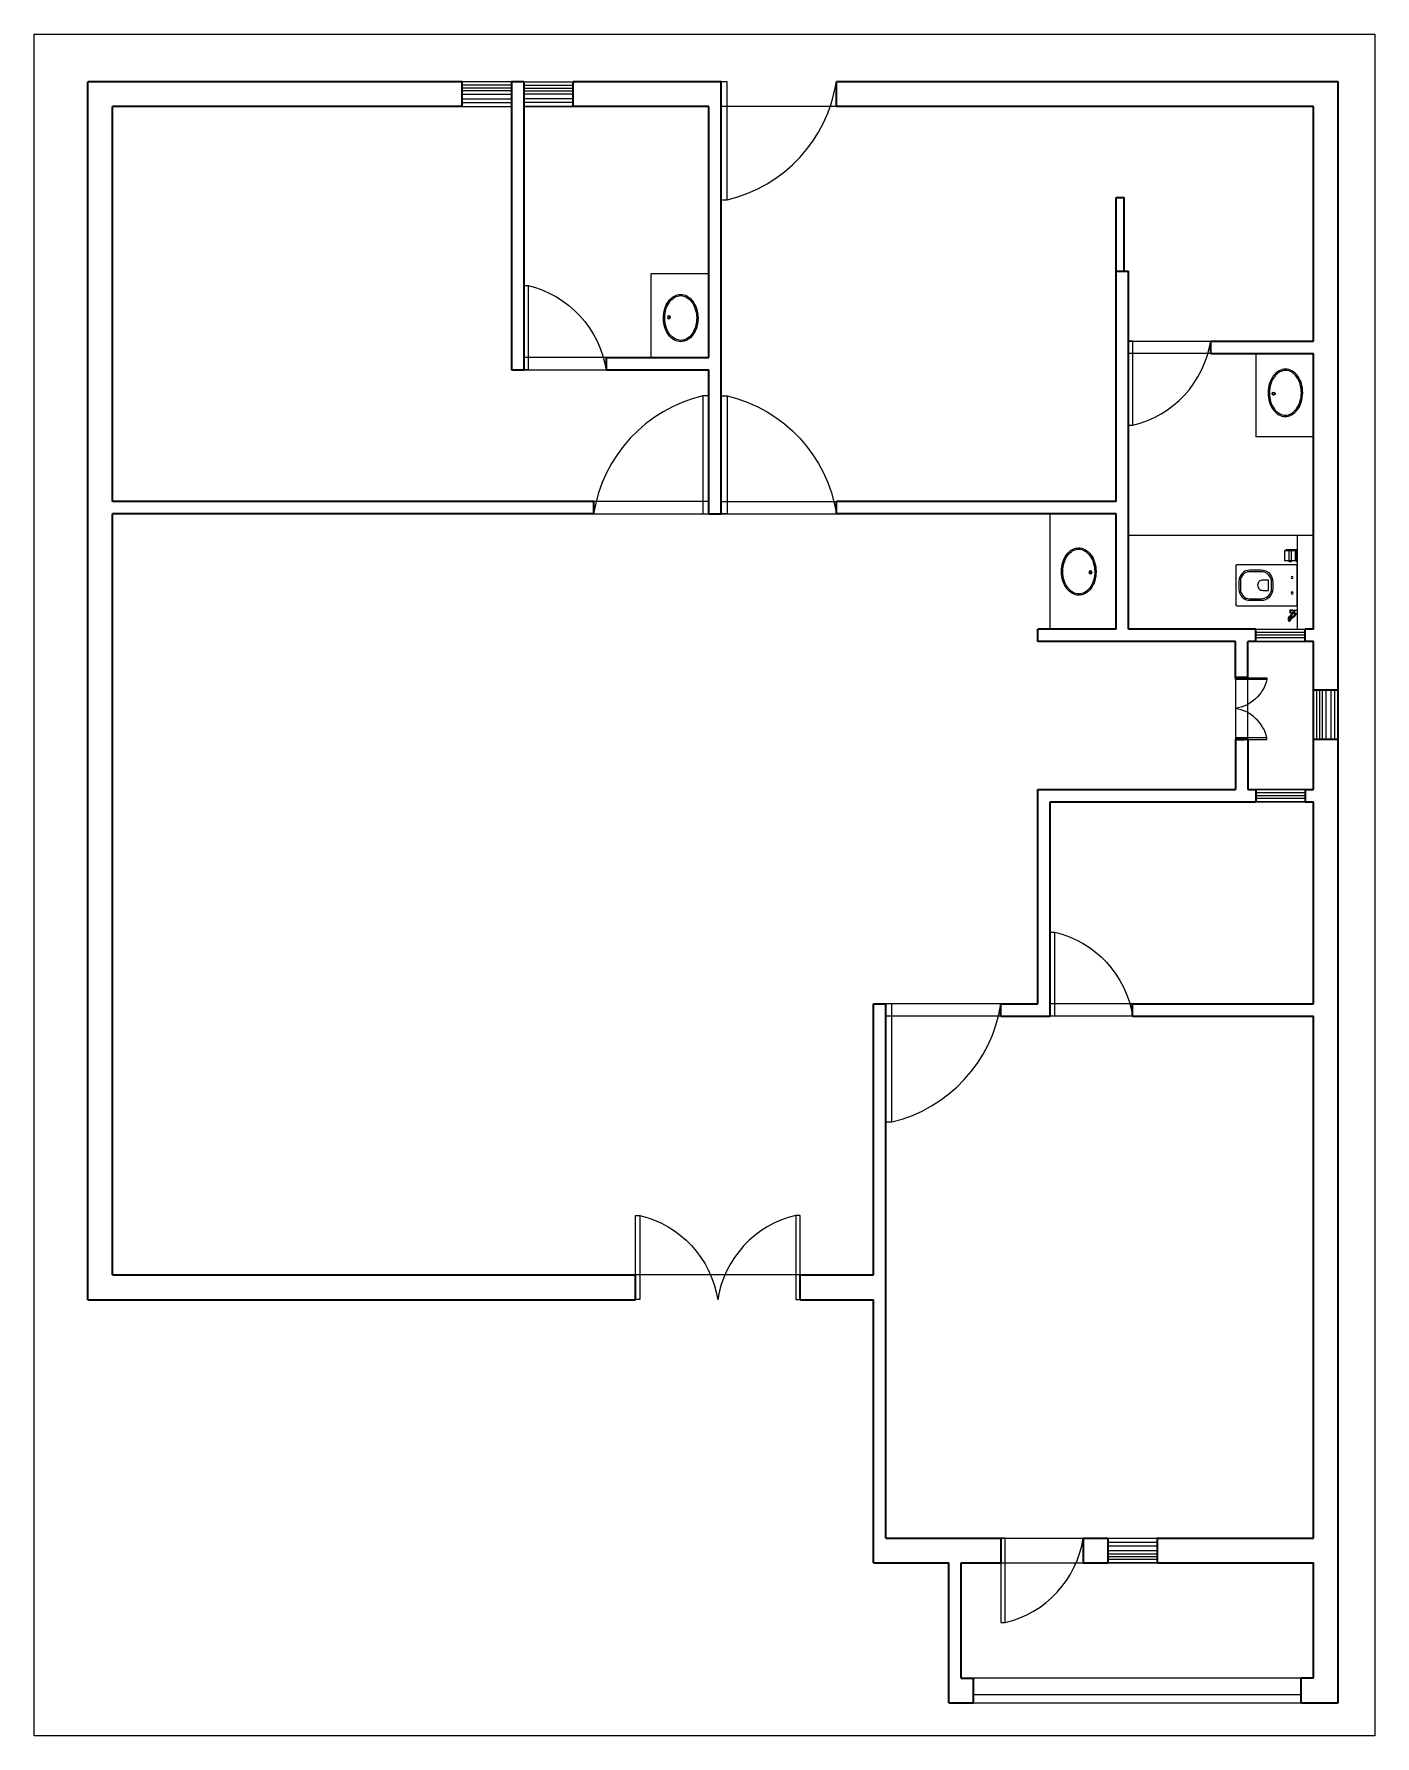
# Model space of a CAD drawing. Header units: inches. Extents: x 309 to 798, y 378 to 999.
import ezdxf

# ---------------------------------------------------------------- set-up
doc = ezdxf.new("R2010")
doc.units = ezdxf.units.IN
doc.layers.add('A-FURN-.18', color=8, linetype='Continuous', lineweight=0)
doc.layers.add('WALLS', color=153, linetype='Continuous', lineweight=35)
for name, color, linetype in [('PP-Door', 4, 'Continuous'), ('PP-OUTER', 3, 'Continuous'), ('PP-Room 1', 1, 'Continuous'), ('PP-Room 2', 1, 'Continuous'), ('PP-Room 4', 1, 'Continuous'), ('PP-Room 5', 1, 'Continuous'), ('PP-Room 6', 1, 'Continuous'), ('PP-Room 7', 1, 'Continuous'), ('PP-Room 8', 1, 'Continuous'), ('PP-Toilet 1', 1, 'Continuous'), ('PP-Toilet 2', 1, 'Continuous'), ('PP-Window', 1, 'Continuous'), ('Sink', 7, 'Continuous'), ('WC', 7, 'Continuous')]:
    doc.layers.add(name, color=color, linetype=linetype)

# ---------------------------------------------------------------- blocks, each defined once
blk = doc.blocks.new('DOOR')
at = {"layer": 'PP-Door'}
blk.add_lwpolyline([(-3782.24, -7666.17), (-3782.24, -7702.17), (-3780.39, -7702.17), (-3780.39, -7666.17)], close=True, dxfattribs=at)
blk.add_arc((-3790.57, -7659.35), 44.01, 283.3686, 351.092, dxfattribs=at)
blk = doc.blocks.new('basin2')
for points in [[(278, -206, 0.12976), (261, -133, 0.106426), (201, -63, 0.084431), (116, -18, 0.073534), (7, 0, 0.073534), (-102, -14, 0.084431), (-188, -55, 0.106426), (-251, -122, 0.12976), (-272, -195, 0.12976), (-254, -269, 0.106426), (-194, -339, 0.084431), (-109, -383, 0.073534), (-1, -402, 0.073534), (108, -388, 0.084431), (195, -347, 0.106426), (258, -279, 0.12976)], [(263, -201, 0.119977), (247, -140, 0.106426), (192, -75, 0.084431), (111, -33, 0.073534), (7, -15, 0.073534), (-97, -28, 0.084431), (-180, -67, 0.106426), (-238, -130, 0.12976), (-257, -196, 0.009633), (-257, -201, 0.119977), (-240, -262, 0.106426), (-185, -327, 0.084431), (-104, -369, 0.073534), (0, -387, 0.073534), (104, -373, 0.084431), (187, -334, 0.106426), (245, -272, 0.12976), (263, -206, 0.009633)]]:
    blk.add_lwpolyline(points, format="xyb", close=True)
for radius in [17.8, 12.2]:
    blk.add_circle((-4, -64), radius)
blk = doc.blocks.new('A$C43EB1948')
at = {"layer": 'A-FURN-.18'}
for p, q in [((5.59, 0.38), (5.59, 22.01)), ((5.93, 22.39), (20.21, 22.39)), ((20.55, 22.01), (20.55, 0.38)), ((14.97, 10.42), (11.18, 10.42)), ((22.11, 1.55), (22.11, 0)), ((22.11, 0.95), (23.25, 0.95)), ((22.2, 1.89), (22.2, 2.37)), ((23.25, 1.55), (23.25, 0)), ((0, 0), (23.25, 0)), ((6.58, 0), (5.97, 0)), ((19.56, 0), (6.58, 0)), ((20.18, 0), (19.56, 0))]:
    blk.add_line(p, q, dxfattribs=at)
at = {"layer": 'A-FURN-.18', "elevation": 0}
for points in [[(7.58, 13.07), (7.58, 17.24, -0.414214), (11.56, 21.21), (14.59, 21.21, -0.414214), (18.57, 17.24), (18.57, 13.07, -0.414214), (14.21, 8.71), (11.94, 8.71, -0.414214)], [(8.15, 13.07), (8.15, 17.24, -0.414214), (11.56, 20.65), (14.59, 20.65, -0.414214), (18, 17.24), (18, 13.07, -0.414214), (14.21, 9.28), (11.94, 9.28, -0.414214)], [(11.18, 10.42), (11.18, 12.5, -0.414214), (13.07, 14.4), (13.07, 14.4, -0.414214), (14.97, 12.5), (14.97, 10.42)]]:
    blk.add_lwpolyline(points, format="xyb", close=True, dxfattribs=at)
at = {"layer": 'A-FURN-.18'}
for points in [[(0.38, 0.11), (0.38, 4), (0, 4), (0, 0.11)], [(0, 0.23), (0, 0), (4.55, 0), (4.55, 0.23)], [(4.17, 4.47), (0.38, 4.47), (0.38, 0.68), (4.17, 0.68)], [(0.38, 2.95), (0.38, 2.2), (4.55, 2.2), (4.55, 2.95)], [(23.15, 2.59), (23.15, 2.37), (22.2, 2.37), (22.2, 2.59)]]:
    blk.add_lwpolyline(points, close=True, dxfattribs=at)
for centre, radius in [((10.23, 1.83), 0.379), ((15.91, 1.83), 0.379), ((22.68, 1.89), 0.474)]:
    blk.add_circle(centre, radius, dxfattribs=at)
for centre, radius, start, end in [((5.97, 22.01), 0.379, 95.81207, 180), ((20.18, 22.01), 0.379, 0, 84.18793), ((5.97, 0.38), 0.379, 180, 270), ((20.18, 0.38), 0.379, 270, 0), ((22.68, 1.89), 0.663, 134.41531, 45.58469)]:
    blk.add_arc(centre, radius, start, end, dxfattribs=at)
for points, knots in [([(23.32, 2.07), (23.67, 2.18), (24.3, 2.47), (24.88, 3.51), (26.95, 2.89), (24.82, 2.05), (24.59, 0.66), (23.69, 0.41), (23.25, 0.28)], [16.792242, 16.792242, 16.792242, 16.792242, 45.820204, 71.19732, 103.765689, 143.526782, 177.264624, 210.734117, 210.734117, 210.734117, 210.734117]), ([(25.68, 2.82), (25.67, 2.81), (25.65, 2.8), (25.6, 2.76), (25.57, 2.74), (25.47, 2.67), (25.39, 2.62), (25.24, 2.51), (25.16, 2.46), (25.01, 2.34), (24.93, 2.28), (24.84, 2.19), (24.83, 2.17), (24.79, 2.14), (24.78, 2.12), (24.73, 2.07), (24.7, 2.03), (24.62, 1.93), (24.57, 1.86), (24.49, 1.72), (24.45, 1.66), (24.38, 1.52), (24.35, 1.45), (24.28, 1.32), (24.25, 1.27), (24.2, 1.18), (24.18, 1.15), (24.15, 1.11), (24.14, 1.1), (24.12, 1.08), (24.12, 1.07), (24.09, 1.04), (24.07, 1.02), (24.01, 0.98), (23.97, 0.95), (23.87, 0.89), (23.81, 0.87), (23.69, 0.82), (23.62, 0.79), (23.46, 0.74), (23.35, 0.71), (23.25, 0.68)], [121.443716, 121.443716, 121.443716, 121.443716, 122.913121, 122.913121, 125.851932, 125.851932, 131.329202, 131.329202, 136.806472, 136.806472, 142.283742, 142.283742, 143.561019, 143.561019, 144.838297, 144.838297, 147.392852, 147.392852, 152.501962, 152.501962, 157.611072, 157.611072, 163.583188, 163.583188, 169.555304, 169.555304, 174.227351, 174.227351, 176.461488, 176.461488, 178.042311, 178.042311, 181.92883, 181.92883, 187.911422, 187.911422, 193.894014, 193.894014, 199.876607, 199.876607, 208.142446, 208.142446, 208.142446, 208.142446]), ([(23.3, 1.67), (23.39, 1.69), (23.48, 1.72), (23.72, 1.81), (23.87, 1.87), (24.13, 2.01), (24.24, 2.08), (24.37, 2.18), (24.41, 2.21), (24.46, 2.26), (24.48, 2.28), (24.53, 2.32), (24.55, 2.34), (24.58, 2.38), (24.6, 2.4), (24.66, 2.46), (24.69, 2.49), (24.75, 2.57), (24.78, 2.6), (24.84, 2.66), (24.87, 2.69), (24.92, 2.74), (24.94, 2.76), (24.99, 2.8), (25.01, 2.81), (25.05, 2.84), (25.08, 2.85), (25.11, 2.86), (25.11, 2.86), (25.13, 2.86), (25.13, 2.87), (25.16, 2.87), (25.17, 2.87), (25.23, 2.88), (25.28, 2.88), (25.38, 2.88), (25.43, 2.87), (25.53, 2.86), (25.58, 2.85), (25.65, 2.83), (25.66, 2.82), (25.68, 2.82)], [13.472399, 13.472399, 13.472399, 13.472399, 20.106706, 20.106706, 31.776586, 31.776586, 40.25618, 40.25618, 43.087421, 43.087421, 44.987077, 44.987077, 46.83918, 46.83918, 48.691282, 48.691282, 52.395486, 52.395486, 56.099691, 56.099691, 59.803895, 59.803895, 63.508099, 63.508099, 67.212304, 67.212304, 70.916508, 70.916508, 71.906381, 71.906381, 72.896253, 72.896253, 74.875998, 74.875998, 79.13616, 79.13616, 83.396323, 83.396323, 87.656486, 87.656486, 89.355703, 89.355703, 89.355703, 89.355703])]:
    blk.add_open_spline(points, degree=3, knots=knots, dxfattribs=at)
blk = doc.blocks.new('Window')
at = {"layer": 'PP-Window'}
for p, q in [((0, 4.5), (18, 4.5)), ((18, 3.25), (0, 3.25)), ((18, 2.25), (0, 2.25)), ((18, 1.25), (0, 1.25)), ((18, 0), (0, 0))]:
    blk.add_line(p, q, dxfattribs=at)
blk = doc.blocks.new('Window 2')
at = {"layer": 'PP-Window'}
for p, q in [((0, -18), (0, 0)), ((1.25, -18), (1.25, 0)), ((2.25, -18), (2.25, 0)), ((3.25, -18), (3.25, 0)), ((4.5, 0), (4.5, -18)), ((6.25, 0), (6.25, -18)), ((7.58, 0), (7.58, -18)), ((9, 0), (9, -18))]:
    blk.add_line(p, q, dxfattribs=at)

msp = doc.modelspace()

# ---------------------------------------------------------------- linework, layer by layer
for p, q in [((533.76, 880.79), (533.76, 911.24)), ((554.76, 911.24), (533.76, 911.24)), ((754.26, 882.29), (754.26, 851.85)), ((775.26, 851.85), (754.26, 851.85)), ((679.26, 781.79), (679.26, 823.79)), ((775.26, 815.85), (707.76, 815.85)), ((769.26, 815.85), (769.26, 781.79))]:
    msp.add_line(p, q)
at = {"layer": 'PP-Door'}
msp.add_lwpolyline([(559.26, 981.29), (559.26, 938.27), (561.46, 938.27), (561.46, 981.29)], close=True, dxfattribs=at)
msp.add_arc((549.3, 989.44), 52.59, 283.36859, 351.09196, dxfattribs=at)
at = {"layer": 'PP-OUTER'}
msp.add_lwpolyline([(308.69, 998.72), (797.66, 998.72), (797.66, 378.22), (308.69, 378.22)], close=True, dxfattribs=at)
at = {"layer": 'PP-Room 1'}
msp.add_lwpolyline([(337.26, 828.29), (337.26, 972.29), (482.76, 972.29), (482.76, 876.29), (554.76, 876.29), (554.76, 828.29), (337.26, 828.29)], dxfattribs=at)
at = {"layer": 'PP-Room 2'}
msp.add_lwpolyline([(775.26, 972.29), (559.26, 972.29), (559.26, 828.29), (703.26, 828.29), (703.26, 939.1), (706.26, 939.1), (706.26, 912.29), (707.76, 912.29), (707.76, 886.79), (775.26, 886.79), (775.26, 972.29)], dxfattribs=at)
at = {"layer": 'PP-Room 4'}
msp.add_lwpolyline([(337.26, 823.79), (703.26, 823.79), (703.26, 781.79), (674.76, 781.79), (674.76, 777.29), (746.76, 777.29), (746.76, 723.29), (674.76, 723.29), (674.76, 645.1), (614.76, 645.1), (614.76, 546.29), (337.26, 546.29), (337.26, 823.79)], dxfattribs=at)
at = {"layer": 'PP-Room 5'}
msp.add_lwpolyline([(775.26, 640.6), (619.26, 640.6), (619.26, 450.29), (775.26, 450.29), (775.26, 640.6)], dxfattribs=at)
at = {"layer": 'PP-Room 6'}
msp.add_lwpolyline([(679.26, 718.79), (775.26, 718.79), (775.26, 645.1), (679.26, 645.1), (679.26, 718.79)], dxfattribs=at)
at = {"layer": 'PP-Room 7'}
msp.add_lwpolyline([(646.76, 441.29), (775.26, 441.29), (775.26, 399.29), (646.76, 399.29), (646.76, 441.29)], dxfattribs=at)
at = {"layer": 'PP-Room 8'}
msp.add_lwpolyline([(751.26, 777.29), (775.26, 777.29), (775.26, 723.29), (751.26, 723.29), (751.26, 777.29)], dxfattribs=at)
at = {"layer": 'PP-Toilet 1'}
msp.add_lwpolyline([(487.26, 972.29), (554.76, 972.29), (554.76, 880.79), (487.26, 880.79), (487.26, 972.29)], dxfattribs=at)
at = {"layer": 'PP-Toilet 2'}
msp.add_lwpolyline([(775.26, 781.79), (775.26, 882.29), (707.76, 882.29), (707.76, 781.79), (775.26, 781.79)], dxfattribs=at)
at = {"layer": 'PP-Window'}
for p, q in [((651.26, 393.29), (770.76, 393.29)), ((651.26, 390.29), (770.76, 390.29))]:
    msp.add_line(p, q, dxfattribs=at)
at = {"layer": 'WALLS'}
for p, q in [((464.76, 981.29), (328.26, 981.29)), ((328.26, 537.29), (328.26, 981.29)), ((464.75, 972.29), (464.75, 981.29)), ((487.26, 981.29), (482.76, 981.29)), ((482.76, 981.29), (482.76, 876.29)), ((487.26, 981.29), (487.26, 876.29)), ((559.26, 981.29), (505.26, 981.29)), ((505.26, 972.29), (505.26, 981.29)), ((559.26, 823.79), (559.26, 981.29)), ((784.26, 981.29), (601.26, 981.29)), ((601.26, 972.29), (601.26, 981.29)), ((784.26, 390.29), (784.26, 981.29)), ((464.75, 972.29), (337.26, 972.29)), ((337.26, 828.29), (337.26, 972.29)), ((337.26, 948.29), (337.26, 972.29)), ((554.76, 972.29), (505.26, 972.29)), ((554.76, 880.79), (554.76, 972.29)), ((775.26, 972.29), (601.26, 972.29)), ((775.26, 886.79), (775.26, 972.29)), ((703.26, 912.29), (703.26, 939.1)), ((703.26, 939.1), (706.26, 939.1)), ((706.26, 912.29), (706.26, 939.1)), ((703.26, 828.29), (703.26, 912.29)), ((703.26, 912.29), (707.76, 912.29)), ((707.76, 781.79), (707.76, 912.29)), ((737.76, 882.29), (737.76, 886.79)), ((737.76, 886.79), (775.26, 886.79)), ((737.76, 882.29), (775.26, 882.29)), ((775.26, 781.79), (775.26, 882.29)), ((482.76, 876.29), (487.26, 876.29)), ((517.26, 880.79), (517.26, 876.29)), ((517.26, 880.79), (554.76, 880.79)), ((517.26, 876.29), (554.76, 876.29)), ((554.76, 823.79), (554.76, 876.29)), ((512.76, 828.29), (337.26, 828.29)), ((512.76, 823.79), (512.76, 828.29)), ((601.26, 823.79), (601.26, 828.29)), ((703.26, 828.29), (601.26, 828.29)), ((337.26, 546.29), (337.26, 823.79)), ((512.76, 823.79), (337.26, 823.79)), ((554.76, 823.79), (559.26, 823.79)), ((703.26, 823.79), (601.26, 823.79)), ((703.26, 781.79), (703.26, 823.79)), ((674.76, 777.29), (674.76, 781.79)), ((703.26, 781.79), (674.76, 781.79)), ((746.76, 777.29), (674.76, 777.29)), ((754.26, 781.79), (707.76, 781.79)), ((746.76, 764.04), (746.76, 777.29)), ((751.26, 764.04), (751.26, 777.29)), ((754.26, 777.29), (751.26, 777.29)), ((754.26, 777.29), (754.26, 781.79)), ((775.26, 781.79), (772.26, 781.79)), ((772.26, 777.29), (772.26, 781.79)), ((775.26, 777.29), (772.26, 777.29)), ((775.26, 723.29), (775.26, 777.29)), ((775.26, 759.64), (784.26, 759.64)), ((746.76, 741.71), (746.76, 723.29)), ((746.76, 741.71), (750.13, 741.71)), ((746.76, 741.58), (750.13, 741.58)), ((751.26, 741.71), (751.26, 723.29)), ((775.26, 741.64), (784.26, 741.64)), ((674.76, 723.29), (746.76, 723.29)), ((674.76, 645.1), (674.76, 723.29)), ((751.26, 723.29), (754.26, 723.29)), ((754.26, 723.29), (754.26, 718.79)), ((772.26, 723.29), (775.26, 723.29)), ((772.26, 723.29), (772.26, 718.79)), ((679.26, 718.79), (754.26, 718.79)), ((679.26, 640.6), (679.26, 718.79)), ((772.26, 718.79), (775.26, 718.79)), ((775.26, 645.1), (775.26, 718.79)), ((614.76, 645.1), (619.26, 645.1)), ((614.76, 546.29), (614.76, 645.1)), ((619.26, 450.29), (619.26, 645.1)), ((661.26, 645.1), (674.76, 645.1)), ((661.26, 640.6), (661.26, 645.1)), ((661.26, 640.6), (679.26, 640.6)), ((709.26, 645.1), (775.26, 645.1)), ((709.26, 640.6), (709.26, 645.1)), ((709.26, 640.6), (775.26, 640.6)), ((775.26, 450.29), (775.26, 640.6)), ((337.26, 546.29), (528.01, 546.29)), ((528.01, 537.29), (528.01, 546.29)), ((588.01, 546.29), (614.76, 546.29)), ((588.01, 537.29), (588.01, 546.29)), ((328.26, 537.29), (528.01, 537.29)), ((588.01, 537.29), (614.76, 537.29)), ((614.76, 441.29), (614.76, 537.29)), ((619.26, 450.29), (661.26, 450.29)), ((661.26, 450.29), (661.26, 441.29)), ((691.26, 450.29), (700.26, 450.29)), ((691.26, 450.29), (691.26, 441.29)), ((700.26, 450.29), (700.26, 441.29)), ((718.26, 450.29), (775.26, 450.29)), ((718.26, 450.29), (718.26, 441.29)), ((614.76, 441.29), (642.26, 441.29)), ((642.26, 390.29), (642.26, 441.29)), ((646.76, 441.29), (661.26, 441.29)), ((646.76, 399.29), (646.76, 441.29)), ((691.26, 441.29), (700.26, 441.29)), ((718.26, 441.3), (775.26, 441.29)), ((775.26, 399.29), (775.26, 441.29)), ((646.76, 399.29), (651.26, 399.29)), ((651.26, 390.29), (651.26, 399.29)), ((770.76, 390.29), (770.76, 399.29)), ((775.26, 399.29), (770.76, 399.29)), ((642.26, 390.29), (651.26, 390.29)), ((770.76, 390.29), (784.26, 390.29))]:
    msp.add_line(p, q, dxfattribs=at)
at = {"layer": 'WALLS', "lineweight": 50}
for p, q in [((746.76, 764.04), (751.26, 764.04)), ((746.76, 741.71), (751.26, 741.71))]:
    msp.add_line(p, q, dxfattribs=at)

# ---------------------------------------------------------------- block references
at = {"xscale": -1, "rotation": 89.98730806917814}
msp.add_blockref('Window 2', (464.76, 981.29), dxfattribs=at)
for p, rotation in [((505.26, 981.29), 270.0126919308218), ((700.26, 441.29), 90)]:
    msp.add_blockref('Window 2', p, dxfattribs=dict(rotation=rotation))
for name, p in [('Window', (754.26, 777.29)), ('Window 2', (775.26, 759.64)), ('Window', (754.26, 718.79))]:
    msp.add_blockref(name, p)
at = {"layer": 'PP-Door'}
for p, xscale, yscale, zscale, rotation in [((3715.97, -5667.95), -0.8536521891726497, 0.8536521891726497, 0.8536521891726497, 180), ((-3965.44, -8338.15), 1.195113119105514, 1.195113119105514, 1.195113119105514, 180), ((5079.46, -8338.15), -1.195113119105514, 1.195113119105514, 1.195113119105514, 180), ((-1702.72, -444.46), -0.3195182822117975, 0.3195182822117975, 0.3195182822117975, 89.99999999999991), ((-1702.72, 1950.07), 0.3195182822117975, 0.3195182822117975, 0.3195182822117975, 89.99999999999996), ((3907.97, -5903.64), -0.8536521891726497, 0.8536521891726497, 0.8536521891726497, 180), ((3756.72, -6006.95), -0.8536521891730274, 0.8536521891730274, 0.8536521891730274, 180), ((-2640.71, -6006.95), 0.8536521891730274, 0.8536521891730274, 0.8536521891730274, 180)]:
    msp.add_blockref('DOOR', p, dxfattribs=dict(at, xscale=xscale, yscale=yscale, zscale=zscale, rotation=rotation))
for p, xscale, yscale, zscale in [((3936.47, 7431.04), 0.8536521891726497, 0.8536521891726497, 0.8536521891726497), ((5139.46, 9807.04), 1.195113119105514, 1.195113119105514, 1.195113119105514), ((3889.97, 6994.54), 0.8536521891726497, 0.8536521891726497, 0.8536521891726497)]:
    msp.add_blockref('DOOR', p, dxfattribs=dict(at, xscale=xscale, yscale=yscale, zscale=zscale))
at = {"layer": 'Sink', "yscale": 0.031361660553783, "zscale": 0.031361660553783}
for p, xscale, rotation in [((538.2, 895.37), -0.031361660553783, 89.1722807946386), ((758.7, 867.72), 0.031361660553783, 90.82771920536138), ((695.94, 802.56), -0.031361660553783, 269.1722807946387)]:
    msp.add_blockref('basin2', p, dxfattribs=dict(at, xscale=xscale, rotation=rotation))
at = {"layer": 'WC', "xscale": -1, "rotation": 90.00000000000006}
msp.add_blockref('A$C43EB1948', (769.26, 810.84), dxfattribs=at)

doc.saveas('drawing.dxf')
